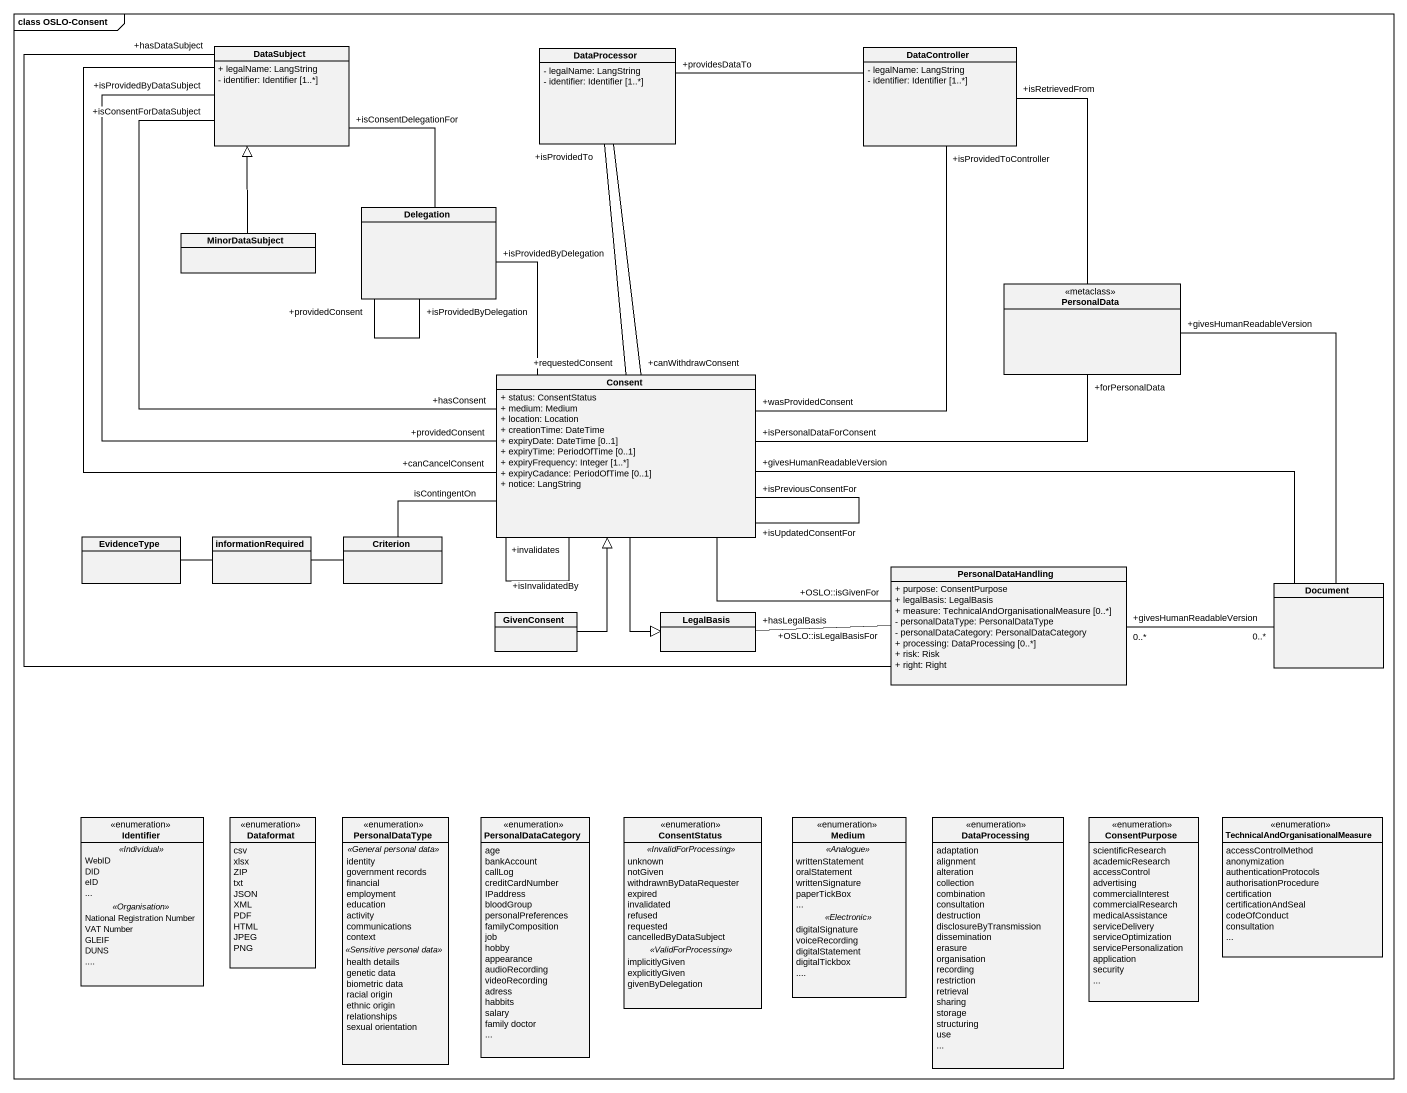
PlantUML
@startuml
mainframe class OSLO-Consent
hide circle
hide empty members
skinparam classAttributeIconSize 0
class DataSubject {
  + legalName: LangString
  - identifier: Identifier [1..*]
}
class DataProcessor {
  - legalName: LangString
  - identifier: Identifier [1..*]
}
class DataController {
  - legalName: LangString
  - identifier: Identifier [1..*]
}
class MinorDataSubject
class Delegation
class PersonalData <<metaclass>>
class Consent {
  + status: ConsentStatus
  + medium: Medium
  + location: Location
  + creationTime: DateTime
  + expiryDate: DateTime [0..1]
  + expiryTime: PeriodOfTime [0..1]
  + expiryFrequency: Integer [1..*]
  + expiryCadance: PeriodOfTime [0..1]
  + notice: LangString
}
class EvidenceType
class informationRequired
class Criterion
class PersonalDataHandling {
  + purpose: ConsentPurpose
  + legalBasis: LegalBasis
  + measure: TechnicalAndOrganisationalMeasure [0..*]
  - personalDataType: PersonalDataType
  - personalDataCategory: PersonalDataCategory
  + processing: DataProcessing [0..*]
  + risk: Risk
  + right: Right
}
class Document
class GivenConsent
class LegalBasis
enum Identifier {
  .. <<Individual>> ..
  WebID
  DID
  eID
  ~...
  .. <<Organisation>> ..
  National Registration Number
  VAT Number
  GLEIF
  DUNS
  ~....
}
enum Dataformat {
  csv
  xlsx
  ZIP
  txt
  JSON
  XML
  PDF
  HTML
  JPEG
  PNG
}
enum PersonalDataType {
  .. <<General personal data>> ..
  identity
  government records
  financial
  employment
  education
  activity
  communications
  context
  .. <<Sensitive personal data>> ..
  health details
  genetic data
  biometric data
  racial origin
  ethnic origin
  relationships
  sexual orientation
}
enum PersonalDataCategory {
  age
  bankAccount
  callLog
  creditCardNumber
  IPaddress
  bloodGroup
  personalPreferences
  familyComposition
  job
  hobby
  appearance
  audioRecording
  videoRecording
  adress
  habbits
  salary
  family doctor
  ~...
}
enum ConsentStatus {
  .. <<InvalidForProcessing>> ..
  unknown
  notGiven
  withdrawnByDataRequester
  expired
  invalidated
  refused
  requested
  cancelledByDataSubject
  .. <<ValidForProcessing>> ..
  implicitlyGiven
  explicitlyGiven
  givenByDelegation
}
enum Medium {
  .. <<Analogue>> ..
  writtenStatement
  oralStatement
  writtenSignature
  paperTickBox
  ~...
  .. <<Electronic>> ..
  digitalSignature
  voiceRecording
  digitalStatement
  digitalTickbox
  ~....
}
enum DataProcessing {
  adaptation
  alignment
  alteration
  collection
  combination
  consultation
  destruction
  disclosureByTransmission
  dissemination
  erasure
  organisation
  recording
  restriction
  retrieval
  sharing
  storage
  structuring
  use
  ~...
}
enum ConsentPurpose {
  scientificResearch
  academicResearch
  accessControl
  advertising
  commercialInterest
  commercialResearch
  medicalAssistance
  serviceDelivery
  serviceOptimization
  servicePersonalization
  application
  security
  ~...
}
enum "TechnicalAndOrganisationalMeasure" as TechnicalAndOrganisationalMe {
  accessControlMethod
  anonymization
  authenticationProtocols
  authorisationProcedure
  certification
  certificationAndSeal
  codeOfConduct
  consultation
  ~...
}
DataSubject -- "+canCancelConsent" Consent
DataProcessor -- "+canWithdrawConsent" Consent
DataProcessor "+isProvidedTo" -- "+requestedConsent" Consent
DataController -left- "+providesDataTo" DataProcessor
DataController "+isRetrievedFrom" -- PersonalData
DataController "+isProvidedToController" -- "+wasProvidedConsent" Consent
MinorDataSubject -up-|> DataSubject
Delegation -up- "+isConsentDelegationFor" DataSubject
Delegation "+providedConsent" -- "+isProvidedByDelegation" Delegation
PersonalData "+givesHumanReadableVersion" -- Document
Consent "+hasConsent" -up- "+isConsentForDataSubject" DataSubject
Consent "+providedConsent" -up- "+isProvidedByDataSubject" DataSubject
Consent -up- "+isProvidedByDelegation" Delegation
Consent "+isPersonalDataForConsent" -right- "+forPersonalData" PersonalData
Consent "+isUpdatedConsentFor" -- "+isPreviousConsentFor" Consent
Consent "+isInvalidatedBy" -- "+invalidates" Consent
Consent "+givesHumanReadableVersion" -right- Document
Consent --|> LegalBasis
informationRequired -left- EvidenceType
Criterion -right- Consent : isContingentOn
Criterion -left- informationRequired
PersonalDataHandling -up- "+hasDataSubject" DataSubject
PersonalDataHandling "+OSLO::isGivenFor" -left- Consent
PersonalDataHandling "+givesHumanReadableVersion\n0..*" -right- "0..*" Document
GivenConsent -up-|> Consent
LegalBasis "+hasLegalBasis" -right- "+OSLO::isLegalBasisFor" PersonalDataHandling
@enduml
